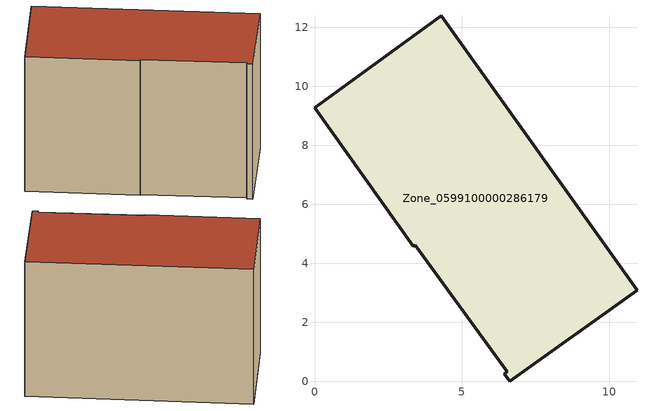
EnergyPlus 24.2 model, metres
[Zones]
Zone_0599100000286179
 floor ground (C_G): 6.53,0.31 3.41,4.62 3.35,4.57 0,9.28 4.29,12.39 10.94,3.09 6.62,0 6.44,0.25 z0
 wall outside (C_F): 0,9.28 3.35,4.57 3.41,4.62 6.53,0.31 6.44,0.25 6.62,0 10.94,3.09 4.29,12.39 0,9.28 z0:7.65
 roof outside (C_R): 3.41,4.62 6.53,0.31 6.44,0.25 6.62,0 10.94,3.09 4.29,12.39 0,9.28 3.35,4.57 z7.65
[BUILDING]
Pand.0599100000286179: North Axis=0; Terrain=City; Loads Convergence Tolerance Value=0.04; Temperature Convergence Tolerance Value=0.4; Solar Distribution=FullExterior; Maximum Number of Warmup Days=25; Minimum Number of Warmup Days=1
[Site:Location]
Rotterdam.The.Hague.AP_ZH_NLD Design_Conditions: Latitude=51.96; Longitude=4.45; Time Zone=1; Elevation=-4.5
[SITE:GROUNDTEMPERATURE:BUILDINGSURFACE]
18, 18, 18, 18, 18, 18, 18, 18, 18, 18, 18, 18
[MATERIAL] Thermal Absorptance=0.9; Solar Absorptance=0.7; Visible Absorptance=0.7
Name | Roughness | Thickness | Conductivity | Density | Specific Heat
G.TC.1975-1991 | MediumSmooth | 0.15 | 0.288461 | 540 | 1210
F.TC.1975-1991 | Rough | 0.3 | 0.230769 | 1920 | 840
R.TC.1975-1991 | MediumRough | 0.2 | 0.153846 | 1500 | 1000
[CONSTRUCTION]
C_G: G.TC.1975-1991
C_F: F.TC.1975-1991
C_R: R.TC.1975-1991
[ZONE]
Zone_0599100000286179: Type=1; Multiplier=1; Ceiling Height=Autocalculate; Volume=Autocalculate; Floor Area=autocalculate; Part of Total Floor Area=Yes
[ZONEINFILTRATION:DESIGNFLOWRATE]
Infil_Zone_0599100000286179: Zone or ZoneList or Space or SpaceList=Zone_0599100000286179; Schedule=AlwaysOn; Design Flow Rate Calculation Method=Flow/Area; Flow Rate per Floor Area=0.003; Constant Term Coefficient=1; Temperature Term Coefficient=0; Velocity Term Coefficient=0; Velocity Squared Term Coefficient=0
[HVACTEMPLATE:ZONE:IDEALLOADSAIRSYSTEM]
Zone_0599100000286179: Maximum Heating Supply Air Temperature=50; Minimum Cooling Supply Air Temperature=13; Maximum Heating Supply Air Humidity Ratio=0.0156; Minimum Cooling Supply Air Humidity Ratio=0.0077; Heating Limit=NoLimit; Cooling Limit=NoLimit; Dehumidification Control Type=ConstantSensibleHeatRatio; Cooling Sensible Heat Ratio=0.7; Dehumidification Setpoint=60; Humidification Control Type=None; Humidification Setpoint=30; Outdoor Air Method=None; Outdoor Air Flow Rate per Person=0.00944; Outdoor Air Flow Rate per Zone Floor Area=0; Outdoor Air Flow Rate per Zone=0; Demand Controlled Ventilation Type=None; Outdoor Air Economizer Type=NoEconomizer; Heat Recovery Type=None; Sensible Heat Recovery Effectiveness=0.7; Latent Heat Recovery Effectiveness=0.65
[ZONECONTROL:THERMOSTAT]
ThermostatControl_Zone_0599100000286179: Zone or ZoneList=Zone_0599100000286179; Control Type Schedule=DualSetpointControlType; Control 1=Thermostat_Zone_0599100000286179; Temperature Difference Between Cutout And Setpoint=0
[THERMOSTATSETPOINT:DUALSETPOINT]
Thermostat_Zone_0599100000286179: Heating Setpoint Temperature Schedule=HeatingSetpoint_Zone_0599100000286179; Cooling Setpoint Temperature Schedule=CoolingSetpoint_Zone_0599100000286179
[SCHEDULE:COMPACT]
HeatingSetpoint_Zone_0599100000286179: Through: 12/31, For: AllDays, Until: 24:00, 21
CoolingSetpoint_Zone_0599100000286179: Through: 12/31, For: AllDays, Until: 24:00, 24
DualSetpointControlType: Through: 12/31, For: AllDays, Until: 24:00, 4
AlwaysOn: Through: 12/31, For: AllDays, Until: 24:00, 1
